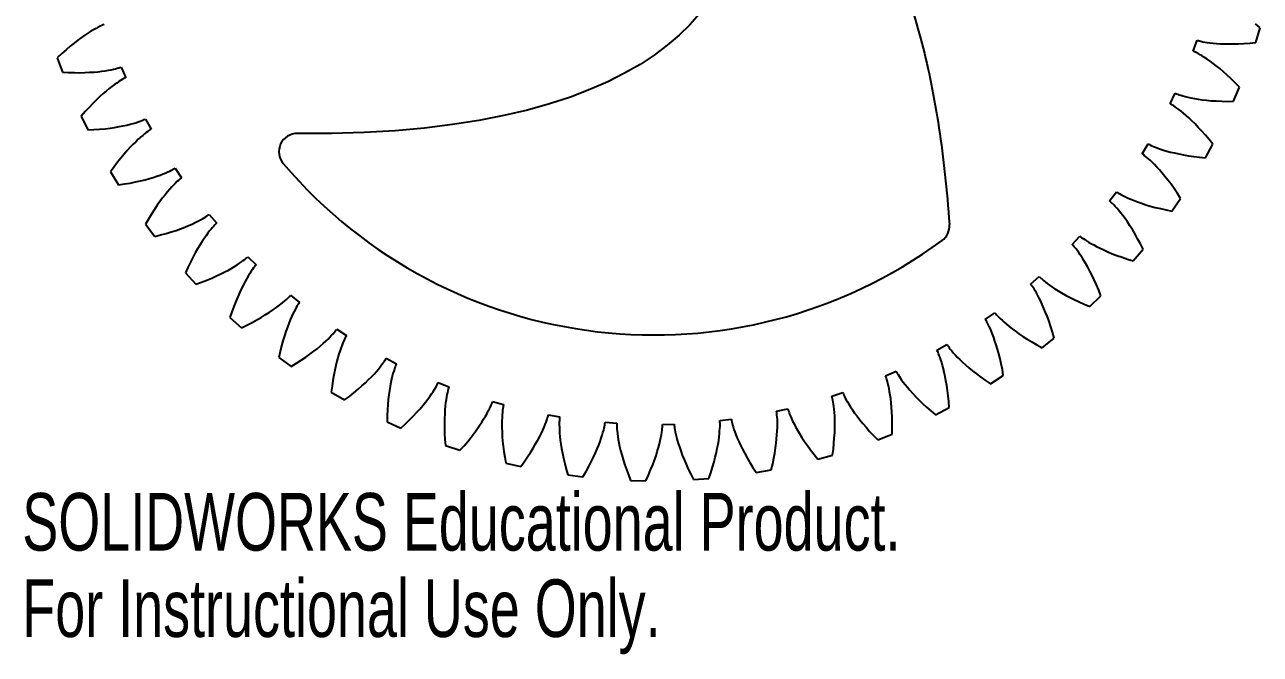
# Model space of a CAD drawing. Header units: millimetres. Extents: x -53 to 53, y -68 to 53.
# Drawn here: x -52.8 to 50.9, y -67.6 to -14.8 of the extents above; entities that cross this region are included whole.
import ezdxf

# ---------------------------------------------------------------- set-up
doc = ezdxf.new("R2010")
doc.units = ezdxf.units.MM
doc.styles.add('SLDTEXTSTYLE0', font='TXT', dxfattribs={"width": 0.7})

msp = doc.modelspace()

# ---------------------------------------------------------------- linework, layer by layer
at = {"color": 7, "linetype": 'Continuous', "lineweight": 25}
for p, q in [((-47.49, -15.47), (-47.75, -15.65)), ((-47.24, -15.32), (-47.49, -15.47)), ((-47.02, -15.19), (-47.24, -15.32)), ((-46.81, -15.07), (-47.02, -15.19)), ((-46.63, -14.98), (-46.81, -15.07)), ((-46.47, -14.9), (-46.63, -14.98)), ((-46.33, -14.83), (-46.47, -14.9)), ((-46.22, -14.78), (-46.33, -14.83)), ((-46.13, -14.74), (-46.22, -14.78)), ((50.87, -15.02), (50.48, -14.69)), ((50.49, -16.25), (50.87, -15.02)), ((-48.98, -16.57), (-49.33, -16.87)), ((-48.65, -16.31), (-48.98, -16.57)), ((-48.33, -16.06), (-48.65, -16.31)), ((-48.03, -15.84), (-48.33, -16.06)), ((-47.75, -15.65), (-48.03, -15.84)), ((45.23, -16.98), (45.56, -16.07)), ((45.56, -16.07), (45.61, -16.08)), ((45.61, -16.08), (45.68, -16.1)), ((45.68, -16.1), (45.77, -16.13)), ((45.77, -16.13), (45.89, -16.15)), ((45.89, -16.15), (46.04, -16.19)), ((46.04, -16.19), (46.21, -16.22)), ((46.21, -16.22), (46.42, -16.25)), ((46.42, -16.25), (46.65, -16.28)), ((46.65, -16.28), (46.91, -16.31)), ((46.91, -16.31), (47.2, -16.34)), ((47.2, -16.34), (47.51, -16.36)), ((47.51, -16.36), (47.86, -16.37)), ((47.86, -16.37), (48.23, -16.38)), ((48.23, -16.38), (48.63, -16.38)), ((48.63, -16.38), (49.05, -16.36)), ((49.05, -16.36), (49.5, -16.34)), ((49.5, -16.34), (49.98, -16.3)), ((49.98, -16.3), (50.49, -16.25)), ((-49.69, -17.19), (-50.06, -17.54)), ((-50.06, -17.54), (-49.62, -18.74)), ((-49.33, -16.87), (-49.69, -17.19)), ((45.34, -17.03), (45.23, -16.98)), ((45.43, -17.07), (45.34, -17.03)), ((45.54, -17.12), (45.43, -17.07)), ((45.67, -17.19), (45.54, -17.12)), ((45.83, -17.28), (45.67, -17.19)), ((46, -17.39), (45.83, -17.28)), ((46.2, -17.51), (46, -17.39)), ((46.42, -17.66), (46.2, -17.51)), ((-46.32, -18.67), (-46.04, -18.63)), ((-46.04, -18.63), (-45.78, -18.59)), ((-45.78, -18.59), (-45.55, -18.54)), ((-45.55, -18.54), (-45.35, -18.5)), ((-45.35, -18.5), (-45.17, -18.46)), ((-45.17, -18.46), (-45.03, -18.42)), ((-45.03, -18.42), (-44.91, -18.39)), ((-44.91, -18.39), (-44.82, -18.36)), ((-44.82, -18.36), (-44.7, -18.32)), ((-44.7, -18.32), (-44.32, -19.21)), ((46.66, -17.82), (46.42, -17.66)), ((46.91, -18.01), (46.66, -17.82)), ((47.18, -18.22), (46.91, -18.01)), ((47.47, -18.45), (47.18, -18.22)), ((47.77, -18.71), (47.47, -18.45)), ((-49.62, -18.74), (-49.11, -18.77)), ((-49.11, -18.77), (-48.63, -18.78)), ((-48.63, -18.78), (-48.17, -18.79)), ((-48.17, -18.79), (-47.75, -18.78)), ((-47.75, -18.78), (-47.35, -18.76)), ((-47.35, -18.76), (-46.98, -18.74)), ((-46.98, -18.74), (-46.64, -18.71)), ((-46.64, -18.71), (-46.32, -18.67)), ((-45.08, -19.66), (-45.27, -19.79)), ((-44.91, -19.54), (-45.08, -19.66)), ((-44.76, -19.45), (-44.91, -19.54)), ((-44.63, -19.37), (-44.76, -19.45)), ((-44.52, -19.31), (-44.63, -19.37)), ((-44.44, -19.26), (-44.52, -19.31)), ((-44.37, -19.23), (-44.44, -19.26)), ((-44.32, -19.21), (-44.37, -19.23)), ((48.09, -19), (47.77, -18.71)), ((48.42, -19.31), (48.09, -19)), ((48.77, -19.64), (48.42, -19.31)), ((49.12, -20.01), (48.77, -19.64)), ((-46.22, -20.55), (-46.49, -20.8)), ((-45.95, -20.33), (-46.22, -20.55)), ((-45.71, -20.13), (-45.95, -20.33)), ((-45.48, -19.95), (-45.71, -20.13)), ((-45.27, -19.79), (-45.48, -19.95)), ((43.31, -21.4), (43.73, -20.52)), ((43.73, -20.52), (43.78, -20.54)), ((43.78, -20.54), (43.85, -20.57)), ((43.85, -20.57), (43.94, -20.6)), ((43.94, -20.6), (44.05, -20.64)), ((44.05, -20.64), (44.2, -20.69)), ((44.2, -20.69), (44.37, -20.74)), ((48.62, -21.19), (49.12, -20.01)), ((-47.4, -21.7), (-47.73, -22.05)), ((-47.09, -21.37), (-47.4, -21.7)), ((-46.78, -21.07), (-47.09, -21.37)), ((-46.49, -20.8), (-46.78, -21.07)), ((43.42, -21.46), (43.31, -21.4)), ((43.5, -21.51), (43.42, -21.46)), ((43.61, -21.57), (43.5, -21.51)), ((43.73, -21.66), (43.61, -21.57)), ((43.88, -21.76), (43.73, -21.66)), ((44.04, -21.88), (43.88, -21.76)), ((44.37, -20.74), (44.57, -20.79)), ((44.57, -20.79), (44.8, -20.85)), ((44.8, -20.85), (45.05, -20.9)), ((45.05, -20.9), (45.34, -20.96)), ((45.34, -20.96), (45.65, -21.01)), ((45.65, -21.01), (45.99, -21.06)), ((45.99, -21.06), (46.36, -21.1)), ((46.36, -21.1), (46.75, -21.14)), ((46.75, -21.14), (47.18, -21.16)), ((47.18, -21.16), (47.63, -21.18)), ((47.63, -21.18), (48.11, -21.2)), ((48.11, -21.2), (48.62, -21.19)), ((-47.73, -22.05), (-48.06, -22.43)), ((-48.06, -22.43), (-47.5, -23.59)), ((-42.97, -22.81), (-42.85, -22.77)), ((-42.85, -22.77), (-42.77, -22.73)), ((-42.77, -22.73), (-42.65, -22.68)), ((-42.65, -22.68), (-42.19, -23.53)), ((44.23, -22.03), (44.04, -21.88)), ((44.43, -22.19), (44.23, -22.03)), ((44.65, -22.38), (44.43, -22.19)), ((44.88, -22.59), (44.65, -22.38)), ((45.13, -22.83), (44.88, -22.59)), ((-47.5, -23.59), (-47, -23.57)), ((-47, -23.57), (-46.52, -23.53)), ((-46.52, -23.53), (-46.06, -23.49)), ((-46.06, -23.49), (-45.64, -23.44)), ((-45.64, -23.44), (-45.25, -23.38)), ((-45.25, -23.38), (-44.88, -23.32)), ((-44.88, -23.32), (-44.54, -23.26)), ((-44.54, -23.26), (-44.23, -23.19)), ((-44.23, -23.19), (-43.95, -23.12)), ((-43.95, -23.12), (-43.7, -23.05)), ((-43.7, -23.05), (-43.48, -22.99)), ((-43.48, -22.99), (-43.28, -22.92)), ((-43.28, -22.92), (-43.11, -22.87)), ((-43.11, -22.87), (-42.97, -22.81)), ((-42.6, -23.81), (-42.74, -23.92)), ((-42.48, -23.72), (-42.6, -23.81)), ((-42.38, -23.65), (-42.48, -23.72)), ((-42.3, -23.59), (-42.38, -23.65)), ((-42.24, -23.56), (-42.3, -23.59)), ((-42.19, -23.53), (-42.24, -23.56)), ((45.4, -23.09), (45.13, -22.83)), ((45.67, -23.38), (45.4, -23.09)), ((45.96, -23.69), (45.67, -23.38)), ((46.26, -24.03), (45.96, -23.69)), ((-43.7, -24.8), (-43.94, -25.05)), ((-43.48, -24.58), (-43.7, -24.8)), ((-43.27, -24.38), (-43.48, -24.58)), ((-43.08, -24.2), (-43.27, -24.38)), ((-42.9, -24.05), (-43.08, -24.2)), ((-42.74, -23.92), (-42.9, -24.05)), ((40.97, -25.6), (41.47, -24.77)), ((41.47, -24.77), (41.52, -24.8)), ((41.52, -24.8), (41.58, -24.83)), ((41.58, -24.83), (41.67, -24.88)), ((41.67, -24.88), (41.78, -24.93)), ((46.57, -24.4), (46.26, -24.03)), ((46.27, -25.93), (46.89, -24.8)), ((46.89, -24.8), (46.57, -24.4)), ((-44.45, -25.62), (-44.72, -25.95)), ((-44.19, -25.32), (-44.45, -25.62)), ((-43.94, -25.05), (-44.19, -25.32)), ((41.07, -25.67), (40.97, -25.6)), ((41.14, -25.73), (41.07, -25.67)), ((41.24, -25.81), (41.14, -25.73)), ((41.36, -25.9), (41.24, -25.81)), ((41.49, -26.02), (41.36, -25.9)), ((41.78, -24.93), (41.92, -24.99)), ((41.92, -24.99), (42.08, -25.05)), ((42.08, -25.05), (42.28, -25.13)), ((42.28, -25.13), (42.5, -25.2)), ((42.5, -25.2), (42.75, -25.28)), ((42.75, -25.28), (43.02, -25.37)), ((43.02, -25.37), (43.33, -25.45)), ((43.33, -25.45), (43.66, -25.53)), ((43.66, -25.53), (44.03, -25.61)), ((44.03, -25.61), (44.42, -25.69)), ((44.42, -25.69), (44.84, -25.76)), ((44.84, -25.76), (45.29, -25.82)), ((45.29, -25.82), (45.76, -25.88)), ((45.76, -25.88), (46.27, -25.93)), ((-45.29, -26.69), (-45.59, -27.11)), ((-45.01, -26.31), (-45.29, -26.69)), ((-44.72, -25.95), (-45.01, -26.31)), ((-40.48, -26.98), (-40.37, -26.92)), ((-40.37, -26.92), (-40.29, -26.87)), ((-40.29, -26.87), (-40.18, -26.81)), ((-40.18, -26.81), (-39.64, -27.61)), ((41.65, -26.16), (41.49, -26.02)), ((41.82, -26.32), (41.65, -26.16)), ((42, -26.5), (41.82, -26.32)), ((42.2, -26.71), (42, -26.5)), ((42.41, -26.95), (42.2, -26.71)), ((42.64, -27.21), (42.41, -26.95)), ((-45.59, -27.11), (-44.92, -28.2)), ((-43.94, -28.05), (-43.5, -27.96)), ((-43.5, -27.96), (-43.08, -27.87)), ((-43.08, -27.87), (-42.69, -27.77)), ((-42.69, -27.77), (-42.34, -27.67)), ((-42.34, -27.67), (-42.01, -27.58)), ((-42.01, -27.58), (-41.71, -27.48)), ((-41.71, -27.48), (-41.43, -27.38)), ((-41.43, -27.38), (-41.19, -27.29)), ((-41.19, -27.29), (-40.97, -27.2)), ((-40.97, -27.2), (-40.78, -27.12)), ((-40.78, -27.12), (-40.62, -27.05)), ((-40.62, -27.05), (-40.48, -26.98)), ((-40.02, -27.93), (-40.15, -28.06)), ((-39.9, -27.83), (-40.02, -27.93)), ((-39.81, -27.75), (-39.9, -27.83)), ((-39.74, -27.69), (-39.81, -27.75)), ((-39.68, -27.64), (-39.74, -27.69)), ((-39.64, -27.61), (-39.68, -27.64)), ((42.87, -27.49), (42.64, -27.21)), ((43.12, -27.81), (42.87, -27.49)), ((43.38, -28.15), (43.12, -27.81)), ((-44.92, -28.2), (-44.42, -28.13)), ((-44.42, -28.13), (-43.94, -28.05)), ((-40.82, -28.78), (-41.02, -29.03)), ((-40.63, -28.56), (-40.82, -28.78)), ((-40.45, -28.37), (-40.63, -28.56)), ((-40.29, -28.2), (-40.45, -28.37)), ((-40.15, -28.06), (-40.29, -28.2)), ((38.21, -29.55), (38.8, -28.78)), ((38.8, -28.78), (38.84, -28.81)), ((38.84, -28.81), (38.9, -28.85)), ((38.9, -28.85), (38.98, -28.9)), ((38.98, -28.9), (39.09, -28.96)), ((39.09, -28.96), (39.22, -29.04)), ((43.64, -28.52), (43.38, -28.15)), ((43.91, -28.92), (43.64, -28.52)), ((44.18, -29.34), (43.91, -28.92)), ((-41.68, -29.92), (-41.92, -30.28)), ((-41.45, -29.6), (-41.68, -29.92)), ((-41.23, -29.3), (-41.45, -29.6)), ((-41.02, -29.03), (-41.23, -29.3)), ((38.31, -29.63), (38.21, -29.55)), ((38.38, -29.7), (38.31, -29.63)), ((38.47, -29.78), (38.38, -29.7)), ((38.57, -29.89), (38.47, -29.78)), ((38.7, -30.02), (38.57, -29.89)), ((38.83, -30.17), (38.7, -30.02)), ((39.22, -29.04), (39.38, -29.12)), ((39.38, -29.12), (39.57, -29.21)), ((39.57, -29.21), (39.78, -29.31)), ((39.78, -29.31), (40.02, -29.41)), ((40.02, -29.41), (40.28, -29.52)), ((40.28, -29.52), (40.58, -29.64)), ((40.58, -29.64), (40.9, -29.75)), ((40.9, -29.75), (41.26, -29.87)), ((41.26, -29.87), (41.64, -29.98)), ((41.64, -29.98), (42.05, -30.09)), ((43.46, -30.41), (44.18, -29.34)), ((-42.41, -31.07), (-42.67, -31.51)), ((-42.16, -30.66), (-42.41, -31.07)), ((-41.92, -30.28), (-42.16, -30.66)), ((-38.06, -31.15), (-37.88, -31.05)), ((-37.88, -31.05), (-37.73, -30.96)), ((-37.73, -30.96), (-37.6, -30.88)), ((-37.6, -30.88), (-37.49, -30.81)), ((-37.49, -30.81), (-37.41, -30.75)), ((-37.41, -30.75), (-37.32, -30.68)), ((-37.32, -30.68), (-36.69, -31.42)), ((38.99, -30.35), (38.83, -30.17)), ((39.15, -30.55), (38.99, -30.35)), ((39.33, -30.78), (39.15, -30.55)), ((39.52, -31.04), (39.33, -30.78)), ((39.72, -31.32), (39.52, -31.04)), ((42.05, -30.09), (42.49, -30.2)), ((42.49, -30.2), (42.96, -30.31)), ((42.96, -30.31), (43.46, -30.41)), ((-42.67, -31.51), (-41.89, -32.54)), ((-40.5, -32.15), (-40.09, -32.02)), ((-40.09, -32.02), (-39.72, -31.88)), ((-39.72, -31.88), (-39.37, -31.75)), ((-39.37, -31.75), (-39.05, -31.62)), ((-39.05, -31.62), (-38.76, -31.49)), ((-38.76, -31.49), (-38.5, -31.37)), ((-38.5, -31.37), (-38.27, -31.26)), ((-38.27, -31.26), (-38.06, -31.15)), ((-37.28, -32.07), (-37.43, -32.26)), ((-37.15, -31.91), (-37.28, -32.07)), ((-37.04, -31.78), (-37.15, -31.91)), ((-36.94, -31.66), (-37.04, -31.78)), ((-36.85, -31.57), (-36.94, -31.66)), ((-36.78, -31.51), (-36.85, -31.57)), ((-36.73, -31.46), (-36.78, -31.51)), ((-36.69, -31.42), (-36.73, -31.46)), ((39.92, -31.63), (39.72, -31.32)), ((40.14, -31.96), (39.92, -31.63)), ((40.36, -32.33), (40.14, -31.96)), ((-41.89, -32.54), (-41.4, -32.41)), ((-41.4, -32.41), (-40.93, -32.28)), ((-40.93, -32.28), (-40.5, -32.15)), ((-37.92, -32.97), (-38.11, -33.26)), ((-37.75, -32.7), (-37.92, -32.97)), ((-37.58, -32.47), (-37.75, -32.7)), ((-37.43, -32.26), (-37.58, -32.47)), ((35.08, -33.21), (35.74, -32.5)), ((35.74, -32.5), (35.78, -32.54)), ((35.78, -32.54), (35.84, -32.58)), ((35.84, -32.58), (35.91, -32.64)), ((35.91, -32.64), (36.01, -32.71)), ((36.01, -32.71), (36.14, -32.8)), ((36.14, -32.8), (36.29, -32.9)), ((36.29, -32.9), (36.46, -33)), ((36.46, -33), (36.66, -33.12)), ((36.66, -33.12), (36.89, -33.25)), ((40.58, -32.72), (40.36, -32.33)), ((40.81, -33.14), (40.58, -32.72)), ((41.04, -33.6), (40.81, -33.14)), ((-38.49, -33.92), (-38.7, -34.3)), ((-38.3, -33.58), (-38.49, -33.92)), ((-38.11, -33.26), (-38.3, -33.58)), ((35.17, -33.3), (35.08, -33.21)), ((35.23, -33.37), (35.17, -33.3)), ((35.31, -33.47), (35.23, -33.37)), ((35.41, -33.58), (35.31, -33.47)), ((35.52, -33.73), (35.41, -33.58)), ((35.64, -33.89), (35.52, -33.73)), ((35.77, -34.08), (35.64, -33.89)), ((35.92, -34.3), (35.77, -34.08)), ((36.89, -33.25), (37.14, -33.39)), ((37.14, -33.39), (37.43, -33.53)), ((37.43, -33.53), (37.74, -33.67)), ((37.74, -33.67), (38.08, -33.82)), ((38.08, -33.82), (38.45, -33.98)), ((38.45, -33.98), (38.84, -34.13)), ((38.84, -34.13), (39.27, -34.28)), ((40.21, -34.58), (41.04, -33.6)), ((-39.11, -35.14), (-39.32, -35.6)), ((-38.9, -34.7), (-39.11, -35.14)), ((-38.7, -34.3), (-38.9, -34.7)), ((-35.71, -35.35), (-35.43, -35.2)), ((-35.43, -35.2), (-35.19, -35.05)), ((-35.19, -35.05), (-34.96, -34.91)), ((-34.96, -34.91), (-34.77, -34.78)), ((-34.77, -34.78), (-34.6, -34.66)), ((-34.6, -34.66), (-34.46, -34.56)), ((-34.46, -34.56), (-34.34, -34.47)), ((-34.34, -34.47), (-34.24, -34.39)), ((-34.24, -34.39), (-34.17, -34.33)), ((-34.17, -34.33), (-34.08, -34.24)), ((-34.08, -34.24), (-33.38, -34.92)), ((-33.6, -35.18), (-33.69, -35.31)), ((-33.52, -35.09), (-33.6, -35.18)), ((-33.46, -35.01), (-33.52, -35.09)), ((-33.42, -34.96), (-33.46, -35.01)), ((-33.38, -34.92), (-33.42, -34.96)), ((36.07, -34.55), (35.92, -34.3)), ((36.23, -34.82), (36.07, -34.55)), ((36.4, -35.12), (36.23, -34.82)), ((36.58, -35.44), (36.4, -35.12)), ((39.27, -34.28), (39.73, -34.43)), ((39.73, -34.43), (40.21, -34.58)), ((-39.32, -35.6), (-38.44, -36.55)), ((-37.96, -36.37), (-37.51, -36.2)), ((-37.51, -36.2), (-37.09, -36.02)), ((-37.09, -36.02), (-36.7, -35.85)), ((-36.7, -35.85), (-36.34, -35.68)), ((-36.34, -35.68), (-36.01, -35.51)), ((-36.01, -35.51), (-35.71, -35.35)), ((-34.16, -36.05), (-34.3, -36.3)), ((-34.03, -35.82), (-34.16, -36.05)), ((-33.9, -35.63), (-34.03, -35.82)), ((-33.79, -35.45), (-33.9, -35.63)), ((-33.69, -35.31), (-33.79, -35.45)), ((31.6, -36.54), (32.33, -35.9)), ((32.33, -35.9), (32.36, -35.94)), ((32.36, -35.94), (32.41, -35.99)), ((32.41, -35.99), (32.48, -36.05)), ((32.48, -36.05), (32.58, -36.13)), ((32.58, -36.13), (32.69, -36.23)), ((32.69, -36.23), (32.83, -36.34)), ((36.76, -35.8), (36.58, -35.44)), ((36.94, -36.18), (36.76, -35.8)), ((37.12, -36.6), (36.94, -36.18)), ((-38.44, -36.55), (-37.96, -36.37)), ((-34.76, -37.22), (-34.92, -37.59)), ((-34.61, -36.89), (-34.76, -37.22)), ((-34.45, -36.58), (-34.61, -36.89)), ((-34.3, -36.3), (-34.45, -36.58)), ((31.68, -36.64), (31.6, -36.54)), ((31.73, -36.71), (31.68, -36.64)), ((31.8, -36.82), (31.73, -36.71)), ((31.89, -36.94), (31.8, -36.82)), ((31.98, -37.09), (31.89, -36.94)), ((32.09, -37.27), (31.98, -37.09)), ((32.2, -37.48), (32.09, -37.27)), ((32.83, -36.34), (32.99, -36.47)), ((32.99, -36.47), (33.18, -36.61)), ((33.18, -36.61), (33.39, -36.76)), ((33.39, -36.76), (33.64, -36.92)), ((33.64, -36.92), (33.9, -37.09)), ((33.9, -37.09), (34.2, -37.26)), ((34.2, -37.26), (34.52, -37.45)), ((37.31, -37.04), (37.12, -36.6)), ((37.49, -37.52), (37.31, -37.04)), ((-35.09, -37.98), (-35.25, -38.4)), ((-34.92, -37.59), (-35.09, -37.98)), ((-31.52, -38.38), (-31.31, -38.22)), ((-31.31, -38.22), (-31.13, -38.07)), ((-31.13, -38.07), (-30.98, -37.94)), ((-30.98, -37.94), (-30.84, -37.82)), ((-30.84, -37.82), (-30.73, -37.71)), ((-30.73, -37.71), (-30.65, -37.63)), ((-30.65, -37.63), (-30.58, -37.56)), ((-30.58, -37.56), (-30.5, -37.46)), ((-30.5, -37.46), (-29.74, -38.07)), ((-29.93, -38.36), (-30.01, -38.49)), ((-29.86, -38.25), (-29.93, -38.36)), ((-29.81, -38.17), (-29.86, -38.25)), ((-29.77, -38.11), (-29.81, -38.17)), ((-29.74, -38.07), (-29.77, -38.11)), ((32.32, -37.71), (32.2, -37.48)), ((32.45, -37.97), (32.32, -37.71)), ((32.58, -38.25), (32.45, -37.97)), ((32.72, -38.57), (32.58, -38.25)), ((34.52, -37.45), (34.87, -37.64)), ((34.87, -37.64), (35.25, -37.83)), ((35.25, -37.83), (35.66, -38.02)), ((35.66, -38.02), (36.1, -38.22)), ((36.1, -38.22), (36.57, -38.42)), ((36.57, -38.42), (37.49, -37.52)), ((-35.41, -38.86), (-35.58, -39.34)), ((-35.58, -39.34), (-34.61, -40.19)), ((-35.25, -38.4), (-35.41, -38.86)), ((-33.32, -39.54), (-32.95, -39.33)), ((-32.95, -39.33), (-32.61, -39.12)), ((-32.61, -39.12), (-32.3, -38.92)), ((-32.3, -38.92), (-32.01, -38.73)), ((-32.01, -38.73), (-31.75, -38.55)), ((-31.75, -38.55), (-31.52, -38.38)), ((-30.4, -39.27), (-30.52, -39.54)), ((-30.29, -39.03), (-30.4, -39.27)), ((-30.19, -38.82), (-30.29, -39.03)), ((-30.09, -38.64), (-30.19, -38.82)), ((-30.01, -38.49), (-30.09, -38.64)), ((27.8, -39.5), (28.59, -38.94)), ((28.59, -38.94), (28.63, -38.98)), ((28.63, -38.98), (28.67, -39.03)), ((28.67, -39.03), (28.73, -39.11)), ((28.73, -39.11), (28.82, -39.2)), ((28.82, -39.2), (28.92, -39.31)), ((28.92, -39.31), (29.05, -39.43)), ((32.86, -38.91), (32.72, -38.57)), ((33.01, -39.28), (32.86, -38.91)), ((33.15, -39.68), (33.01, -39.28)), ((-34.61, -40.19), (-34.15, -39.97)), ((-34.15, -39.97), (-33.72, -39.75)), ((-33.72, -39.75), (-33.32, -39.54)), ((-30.76, -40.15), (-30.88, -40.5)), ((-30.64, -39.83), (-30.76, -40.15)), ((-30.52, -39.54), (-30.64, -39.83)), ((-26.75, -40.49), (-26.69, -40.41)), ((-26.69, -40.41), (-26.61, -40.31)), ((-26.61, -40.31), (-25.8, -40.84)), ((27.87, -39.61), (27.8, -39.5)), ((27.92, -39.69), (27.87, -39.61)), ((27.98, -39.8), (27.92, -39.69)), ((28.05, -39.93), (27.98, -39.8)), ((28.13, -40.09), (28.05, -39.93)), ((28.22, -40.28), (28.13, -40.09)), ((28.31, -40.5), (28.22, -40.28)), ((29.05, -39.43), (29.2, -39.57)), ((29.2, -39.57), (29.37, -39.73)), ((29.37, -39.73), (29.57, -39.9)), ((29.57, -39.9), (29.79, -40.09)), ((29.79, -40.09), (30.04, -40.28)), ((30.04, -40.28), (30.32, -40.48)), ((33.29, -40.11), (33.15, -39.68)), ((33.43, -40.57), (33.29, -40.11)), ((-31.13, -41.29), (-31.25, -41.72)), ((-31.01, -40.88), (-31.13, -41.29)), ((-30.88, -40.5), (-31.01, -40.88)), ((-27.76, -41.52), (-27.54, -41.33)), ((-27.54, -41.33), (-27.35, -41.15)), ((-27.35, -41.15), (-27.19, -40.98)), ((-27.19, -40.98), (-27.05, -40.83)), ((-27.05, -40.83), (-26.93, -40.7)), ((-26.93, -40.7), (-26.83, -40.59)), ((-26.83, -40.59), (-26.75, -40.49)), ((-26.1, -41.45), (-26.17, -41.64)), ((-26.02, -41.28), (-26.1, -41.45)), ((-25.96, -41.14), (-26.02, -41.28)), ((-25.91, -41.03), (-25.96, -41.14)), ((-25.86, -40.95), (-25.91, -41.03)), ((-25.83, -40.89), (-25.86, -40.95)), ((-25.8, -40.84), (-25.83, -40.89)), ((28.41, -40.74), (28.31, -40.5)), ((28.51, -41.01), (28.41, -40.74)), ((28.61, -41.31), (28.51, -41.01)), ((28.72, -41.63), (28.61, -41.31)), ((30.32, -40.48), (30.62, -40.7)), ((30.62, -40.7), (30.95, -40.92)), ((30.95, -40.92), (31.31, -41.15)), ((31.31, -41.15), (31.7, -41.39)), ((31.7, -41.39), (32.12, -41.62)), ((32.56, -41.87), (33.57, -41.06)), ((33.57, -41.06), (33.43, -40.57)), ((-31.37, -42.19), (-31.48, -42.69)), ((-31.25, -41.72), (-31.37, -42.19)), ((-29.22, -42.66), (-28.87, -42.41)), ((-28.87, -42.41), (-28.55, -42.17)), ((-28.55, -42.17), (-28.26, -41.95)), ((-28.26, -41.95), (-28, -41.73)), ((-28, -41.73), (-27.76, -41.52)), ((-26.43, -42.38), (-26.52, -42.68)), ((-26.34, -42.1), (-26.43, -42.38)), ((-26.25, -41.86), (-26.34, -42.1)), ((-26.17, -41.64), (-26.25, -41.86)), ((23.73, -42.08), (24.57, -41.59)), ((23.79, -42.19), (23.73, -42.08)), ((23.83, -42.27), (23.79, -42.19)), ((23.88, -42.39), (23.83, -42.27)), ((23.93, -42.53), (23.88, -42.39)), ((24.57, -41.59), (24.6, -41.64)), ((24.6, -41.64), (24.64, -41.69)), ((24.64, -41.69), (24.7, -41.77)), ((24.7, -41.77), (24.77, -41.87)), ((24.77, -41.87), (24.86, -41.99)), ((24.86, -41.99), (24.98, -42.13)), ((24.98, -42.13), (25.11, -42.29)), ((25.11, -42.29), (25.27, -42.46)), ((25.27, -42.46), (25.45, -42.65)), ((28.83, -41.99), (28.72, -41.63)), ((28.93, -42.37), (28.83, -41.99)), ((29.04, -42.79), (28.93, -42.37)), ((32.12, -41.62), (32.56, -41.87)), ((-31.48, -42.69), (-30.44, -43.44)), ((-30.44, -43.44), (-30, -43.17)), ((-30, -43.17), (-29.6, -42.91)), ((-29.6, -42.91), (-29.22, -42.66)), ((-26.7, -43.37), (-26.78, -43.76)), ((-26.61, -43.01), (-26.7, -43.37)), ((-26.52, -42.68), (-26.61, -43.01)), ((-23.12, -43.67), (-22.97, -43.48)), ((-22.97, -43.48), (-22.85, -43.32)), ((-22.85, -43.32), (-22.74, -43.18)), ((-22.74, -43.18), (-22.65, -43.06)), ((-22.65, -43.06), (-22.58, -42.95)), ((-22.58, -42.95), (-22.53, -42.87)), ((-22.53, -42.87), (-22.47, -42.76)), ((-22.47, -42.76), (-21.61, -43.21)), ((-21.74, -43.53), (-21.78, -43.67)), ((-21.69, -43.41), (-21.74, -43.53)), ((-21.66, -43.32), (-21.69, -43.41)), ((-21.63, -43.26), (-21.66, -43.32)), ((-21.61, -43.21), (-21.63, -43.26)), ((24, -42.7), (23.93, -42.53)), ((24.06, -42.89), (24, -42.7)), ((24.14, -43.11), (24.06, -42.89)), ((24.21, -43.36), (24.14, -43.11)), ((24.28, -43.64), (24.21, -43.36)), ((25.45, -42.65), (25.65, -42.85)), ((25.65, -42.85), (25.88, -43.07)), ((25.88, -43.07), (26.14, -43.3)), ((26.14, -43.3), (26.42, -43.55)), ((29.13, -43.23), (29.04, -42.79)), ((29.23, -43.7), (29.13, -43.23)), ((-26.87, -44.18), (-26.94, -44.63)), ((-26.78, -43.76), (-26.87, -44.18)), ((-24.21, -44.81), (-23.94, -44.55)), ((-23.94, -44.55), (-23.7, -44.31)), ((-23.7, -44.31), (-23.49, -44.08)), ((-23.49, -44.08), (-23.29, -43.86)), ((-23.29, -43.86), (-23.12, -43.67)), ((-22.02, -44.52), (-22.08, -44.8)), ((-21.96, -44.26), (-22.02, -44.52)), ((-21.9, -44.04), (-21.96, -44.26)), ((-21.84, -43.84), (-21.9, -44.04)), ((-21.78, -43.67), (-21.84, -43.84)), ((19.43, -44.23), (20.31, -43.83)), ((19.47, -44.35), (19.43, -44.23)), ((19.5, -44.44), (19.47, -44.35)), ((19.54, -44.55), (19.5, -44.44)), ((19.58, -44.7), (19.54, -44.55)), ((20.31, -43.83), (20.33, -43.88)), ((20.33, -43.88), (20.37, -43.94)), ((20.37, -43.94), (20.41, -44.02)), ((20.41, -44.02), (20.48, -44.13)), ((20.48, -44.13), (20.56, -44.26)), ((20.56, -44.26), (20.66, -44.41)), ((20.66, -44.41), (20.78, -44.58)), ((20.78, -44.58), (20.92, -44.76)), ((24.36, -43.95), (24.28, -43.64)), ((24.43, -44.29), (24.36, -43.95)), ((24.5, -44.65), (24.43, -44.29)), ((26.42, -43.55), (26.72, -43.8)), ((26.72, -43.8), (27.06, -44.06)), ((27.06, -44.06), (27.42, -44.34)), ((27.42, -44.34), (27.81, -44.62)), ((28.23, -44.9), (29.31, -44.2)), ((29.31, -44.2), (29.23, -43.7)), ((-27.01, -45.1), (-27.08, -45.61)), ((-27.08, -45.61), (-25.96, -46.25)), ((-26.94, -44.63), (-27.01, -45.1)), ((-25.18, -45.65), (-24.83, -45.36)), ((-24.83, -45.36), (-24.51, -45.08)), ((-24.51, -45.08), (-24.21, -44.81)), ((-22.2, -45.45), (-22.25, -45.82)), ((-22.14, -45.11), (-22.2, -45.45)), ((-22.08, -44.8), (-22.14, -45.11)), ((-18.66, -45.75), (-18.53, -45.56)), ((-18.53, -45.56), (-18.42, -45.38)), ((-18.42, -45.38), (-18.33, -45.23)), ((-18.33, -45.23), (-18.25, -45.1)), ((-18.25, -45.1), (-18.19, -44.99)), ((-18.19, -44.99), (-18.15, -44.9)), ((-18.15, -44.9), (-18.1, -44.79)), ((-18.1, -44.79), (-17.2, -45.14)), ((-17.29, -45.47), (-17.33, -45.62)), ((-17.26, -45.35), (-17.29, -45.47)), ((-17.24, -45.26), (-17.26, -45.35)), ((-17.21, -45.2), (-17.24, -45.26)), ((-17.2, -45.14), (-17.21, -45.2)), ((19.63, -44.87), (19.58, -44.7)), ((19.67, -45.07), (19.63, -44.87)), ((19.72, -45.3), (19.67, -45.07)), ((19.77, -45.56), (19.72, -45.3)), ((19.82, -45.84), (19.77, -45.56)), ((20.92, -44.76), (21.08, -44.97)), ((21.08, -44.97), (21.26, -45.19)), ((21.26, -45.19), (21.46, -45.43)), ((21.46, -45.43), (21.69, -45.69)), ((24.57, -45.04), (24.5, -44.65)), ((24.63, -45.46), (24.57, -45.04)), ((24.69, -45.92), (24.63, -45.46)), ((27.81, -44.62), (28.23, -44.9)), ((-25.96, -46.25), (-25.55, -45.95)), ((-25.55, -45.95), (-25.18, -45.65)), ((-22.33, -46.64), (-22.37, -47.09)), ((-22.29, -46.21), (-22.33, -46.64)), ((-22.25, -45.82), (-22.29, -46.21)), ((-19.39, -46.71), (-19.17, -46.45)), ((-19.17, -46.45), (-18.98, -46.2)), ((-18.98, -46.2), (-18.81, -45.96)), ((-18.81, -45.96), (-18.66, -45.75)), ((-17.48, -46.49), (-17.51, -46.77)), ((-17.44, -46.23), (-17.48, -46.49)), ((-17.4, -46), (-17.44, -46.23)), ((-17.37, -45.8), (-17.4, -46)), ((-17.33, -45.62), (-17.37, -45.8)), ((-13.67, -46.69), (-13.62, -46.58)), ((-13.62, -46.58), (-13.59, -46.49)), ((-13.59, -46.49), (-13.55, -46.37)), ((-13.55, -46.37), (-12.62, -46.63)), ((-12.62, -46.63), (-12.63, -46.68)), ((14.93, -45.94), (15.84, -45.64)), ((14.96, -46.06), (14.93, -45.94)), ((14.98, -46.16), (14.96, -46.06)), ((15.01, -46.28), (14.98, -46.16)), ((15.03, -46.43), (15.01, -46.28)), ((15.06, -46.6), (15.03, -46.43)), ((15.09, -46.81), (15.06, -46.6)), ((15.84, -45.64), (15.86, -45.69)), ((15.86, -45.69), (15.89, -45.75)), ((15.89, -45.75), (15.93, -45.84)), ((15.93, -45.84), (15.98, -45.95)), ((15.98, -45.95), (16.05, -46.09)), ((16.05, -46.09), (16.13, -46.24)), ((16.13, -46.24), (16.24, -46.42)), ((16.24, -46.42), (16.35, -46.62)), ((16.35, -46.62), (16.49, -46.84)), ((19.86, -46.16), (19.82, -45.84)), ((19.9, -46.5), (19.86, -46.16)), ((19.94, -46.87), (19.9, -46.5)), ((21.69, -45.69), (21.95, -45.96)), ((21.95, -45.96), (22.23, -46.24)), ((22.23, -46.24), (22.54, -46.54)), ((22.54, -46.54), (22.87, -46.85)), ((24.73, -46.39), (24.69, -45.92)), ((24.77, -46.9), (24.73, -46.39)), ((-22.39, -47.57), (-22.4, -48.08)), ((-22.37, -47.09), (-22.39, -47.57)), ((-20.51, -47.93), (-20.19, -47.6)), ((-20.19, -47.6), (-19.9, -47.29)), ((-19.9, -47.29), (-19.63, -47)), ((-19.63, -47), (-19.39, -46.71)), ((-17.56, -47.43), (-17.58, -47.8)), ((-17.54, -47.09), (-17.56, -47.43)), ((-17.51, -46.77), (-17.54, -47.09)), ((-14.29, -47.86), (-14.14, -47.61)), ((-14.14, -47.61), (-14.01, -47.38)), ((-14.01, -47.38), (-13.9, -47.17)), ((-13.9, -47.17), (-13.81, -46.99)), ((-13.81, -46.99), (-13.73, -46.83)), ((-13.73, -46.83), (-13.67, -46.69)), ((-12.74, -47.5), (-12.75, -47.74)), ((-12.72, -47.3), (-12.74, -47.5)), ((-12.7, -47.12), (-12.72, -47.3)), ((-12.68, -46.97), (-12.7, -47.12)), ((-12.66, -46.85), (-12.68, -46.97)), ((-12.64, -46.75), (-12.66, -46.85)), ((-12.63, -46.68), (-12.64, -46.75)), ((-8.92, -47.7), (-8.89, -47.61)), ((-8.89, -47.61), (-8.87, -47.49)), ((-8.87, -47.49), (-7.91, -47.66)), ((-7.91, -47.66), (-7.92, -47.71)), ((10.28, -47.2), (11.22, -46.99)), ((10.3, -47.32), (10.28, -47.2)), ((10.31, -47.42), (10.3, -47.32)), ((10.32, -47.54), (10.31, -47.42)), ((10.34, -47.69), (10.32, -47.54)), ((11.22, -46.99), (11.24, -47.04)), ((11.24, -47.04), (11.26, -47.11)), ((11.26, -47.11), (11.29, -47.2)), ((11.29, -47.2), (11.33, -47.31)), ((11.33, -47.31), (11.38, -47.45)), ((11.38, -47.45), (11.45, -47.62)), ((11.45, -47.62), (11.53, -47.81)), ((15.11, -47.04), (15.09, -46.81)), ((15.14, -47.3), (15.11, -47.04)), ((15.16, -47.59), (15.14, -47.3)), ((15.17, -47.9), (15.16, -47.59)), ((16.49, -46.84), (16.65, -47.09)), ((16.65, -47.09), (16.83, -47.35)), ((16.83, -47.35), (17.04, -47.62)), ((17.04, -47.62), (17.26, -47.92)), ((19.96, -47.27), (19.94, -46.87)), ((19.98, -47.69), (19.96, -47.27)), ((22.87, -46.85), (23.23, -47.16)), ((23.23, -47.16), (23.62, -47.49)), ((23.62, -47.49), (24.77, -46.9)), ((-22.4, -48.08), (-21.23, -48.61)), ((-21.23, -48.61), (-20.85, -48.26)), ((-20.85, -48.26), (-20.51, -47.93)), ((-17.58, -47.8), (-17.58, -48.2)), ((-17.58, -48.2), (-17.58, -48.63)), ((-17.58, -48.63), (-17.57, -49.08)), ((-15.09, -49.04), (-14.85, -48.72)), ((-14.85, -48.72), (-14.64, -48.41)), ((-14.64, -48.41), (-14.45, -48.13)), ((-14.45, -48.13), (-14.29, -47.86)), ((-12.75, -47.74), (-12.76, -48)), ((-12.76, -48), (-12.76, -48.29)), ((-12.76, -48.29), (-12.76, -48.6)), ((-12.76, -48.6), (-12.75, -48.94)), ((-9.33, -48.78), (-9.22, -48.54)), ((-9.22, -48.54), (-9.13, -48.32)), ((-9.13, -48.32), (-9.06, -48.13)), ((-9.06, -48.13), (-9, -47.96)), ((-9, -47.96), (-8.95, -47.82)), ((-8.95, -47.82), (-8.92, -47.7)), ((-7.94, -48), (-7.95, -48.15)), ((-7.95, -48.15), (-7.95, -48.33)), ((-7.95, -48.33), (-7.94, -48.53)), ((-7.93, -47.87), (-7.94, -48)), ((-7.94, -48.53), (-7.93, -48.77)), ((-7.92, -47.71), (-7.93, -47.78)), ((-7.93, -47.78), (-7.93, -47.87)), ((-4.22, -48.79), (-4.18, -48.62)), ((-4.18, -48.62), (-4.15, -48.47)), ((-4.15, -48.47), (-4.13, -48.35)), ((-4.13, -48.35), (-4.11, -48.26)), ((-4.11, -48.26), (-4.09, -48.13)), ((-4.09, -48.13), (-3.13, -48.21)), ((-3.13, -48.21), (-3.13, -48.26)), ((-3.13, -48.26), (-3.13, -48.33)), ((-3.13, -48.33), (-3.13, -48.43)), ((-3.13, -48.43), (-3.12, -48.55)), ((-3.12, -48.55), (-3.11, -48.7)), ((-3.11, -48.7), (-3.1, -48.88)), ((0.68, -48.8), (0.7, -48.65)), ((0.7, -48.65), (0.71, -48.52)), ((0.71, -48.52), (0.72, -48.43)), ((0.72, -48.3), (1.69, -48.28)), ((0.72, -48.43), (0.72, -48.3)), ((1.69, -48.28), (1.69, -48.33)), ((1.69, -48.33), (1.7, -48.4)), ((1.7, -48.4), (1.71, -48.5)), ((1.71, -48.5), (1.73, -48.62)), ((1.73, -48.62), (1.75, -48.77)), ((5.51, -48.87), (5.53, -48.66)), ((5.53, -47.99), (6.49, -47.87)), ((5.53, -48.11), (5.53, -47.99)), ((5.54, -48.21), (5.53, -48.11)), ((5.53, -48.66), (5.54, -48.49)), ((5.54, -48.33), (5.54, -48.21)), ((5.54, -48.49), (5.54, -48.33)), ((6.49, -47.87), (6.5, -47.92)), ((6.5, -47.92), (6.51, -47.99)), ((6.51, -47.99), (6.53, -48.09)), ((6.53, -48.09), (6.56, -48.21)), ((6.56, -48.21), (6.6, -48.35)), ((6.6, -48.35), (6.65, -48.52)), ((6.65, -48.52), (6.71, -48.72)), ((6.71, -48.72), (6.79, -48.94)), ((10.35, -47.87), (10.34, -47.69)), ((10.34, -48.86), (10.35, -48.57)), ((10.35, -48.08), (10.35, -47.87)), ((10.36, -48.31), (10.35, -48.08)), ((10.35, -48.57), (10.36, -48.31)), ((11.53, -47.81), (11.63, -48.02)), ((11.63, -48.02), (11.75, -48.25)), ((11.75, -48.25), (11.88, -48.51)), ((11.88, -48.51), (12.04, -48.79)), ((15.16, -49.02), (15.17, -48.62)), ((15.17, -48.25), (15.17, -47.9)), ((15.17, -48.62), (15.17, -48.25)), ((17.26, -47.92), (17.51, -48.23)), ((17.51, -48.23), (17.79, -48.55)), ((17.79, -48.55), (18.09, -48.89)), ((19.97, -49.13), (19.99, -48.63)), ((19.99, -48.15), (19.98, -47.69)), ((19.99, -48.63), (19.99, -48.15)), ((-17.57, -49.08), (-17.54, -49.56)), ((-17.54, -49.56), (-17.5, -50.07)), ((-15.94, -50.1), (-15.63, -49.73)), ((-15.63, -49.73), (-15.35, -49.38)), ((-15.35, -49.38), (-15.09, -49.04)), ((-12.75, -48.94), (-12.73, -49.32)), ((-12.73, -49.32), (-12.7, -49.71)), ((-12.7, -49.71), (-12.65, -50.14)), ((-9.93, -49.95), (-9.75, -49.63)), ((-9.75, -49.63), (-9.59, -49.33)), ((-9.59, -49.33), (-9.45, -49.04)), ((-9.45, -49.04), (-9.33, -48.78)), ((-7.93, -48.77), (-7.92, -49.03)), ((-7.92, -49.03), (-7.89, -49.32)), ((-7.89, -49.32), (-7.86, -49.63)), ((-7.86, -49.63), (-7.81, -49.97)), ((-4.63, -50.04), (-4.52, -49.74)), ((-4.52, -49.74), (-4.42, -49.47)), ((-4.42, -49.47), (-4.34, -49.22)), ((-4.34, -49.22), (-4.28, -48.99)), ((-4.28, -48.99), (-4.22, -48.79)), ((-3.1, -48.88), (-3.07, -49.08)), ((-3.07, -49.08), (-3.04, -49.32)), ((-3.04, -49.32), (-3, -49.57)), ((-3, -49.57), (-2.94, -49.86)), ((0.46, -49.94), (0.52, -49.66)), ((0.52, -49.66), (0.58, -49.41)), ((0.58, -49.41), (0.62, -49.18)), ((0.62, -49.18), (0.66, -48.97)), ((0.66, -48.97), (0.68, -48.8)), ((1.75, -48.77), (1.79, -48.94)), ((1.79, -48.94), (1.83, -49.15)), ((1.83, -49.15), (1.89, -49.37)), ((1.89, -49.37), (1.95, -49.63)), ((1.95, -49.63), (2.03, -49.9)), ((5.38, -49.96), (5.43, -49.65)), ((5.43, -49.65), (5.46, -49.36)), ((5.46, -49.36), (5.49, -49.1)), ((5.49, -49.1), (5.51, -48.87)), ((6.79, -48.94), (6.88, -49.18)), ((6.88, -49.18), (6.99, -49.45)), ((6.99, -49.45), (7.12, -49.74)), ((7.12, -49.74), (7.26, -50.05)), ((10.25, -49.89), (10.29, -49.52)), ((10.29, -49.52), (10.32, -49.18)), ((10.32, -49.18), (10.34, -48.86)), ((12.04, -48.79), (12.21, -49.08)), ((12.21, -49.08), (12.41, -49.4)), ((12.41, -49.4), (12.63, -49.73)), ((12.63, -49.73), (12.87, -50.08)), ((15.1, -49.9), (15.13, -49.44)), ((15.13, -49.44), (15.16, -49.02)), ((18.09, -48.89), (18.42, -49.24)), ((18.42, -49.24), (18.78, -49.6)), ((18.78, -49.6), (19.97, -49.13)), ((-17.5, -50.07), (-16.28, -50.48)), ((-16.28, -50.48), (-15.94, -50.1)), ((-12.65, -50.14), (-12.59, -50.59)), ((-12.59, -50.59), (-12.52, -51.06)), ((-10.6, -51.04), (-10.36, -50.66)), ((-10.36, -50.66), (-10.13, -50.3)), ((-10.13, -50.3), (-9.93, -49.95)), ((-7.81, -49.97), (-7.75, -50.34)), ((-7.75, -50.34), (-7.68, -50.73)), ((-7.68, -50.73), (-7.6, -51.15)), ((-5.07, -51.06), (-4.91, -50.69)), ((-4.91, -50.69), (-4.76, -50.35)), ((-4.76, -50.35), (-4.63, -50.04)), ((-2.94, -49.86), (-2.88, -50.17)), ((-2.88, -50.17), (-2.8, -50.5)), ((-2.8, -50.5), (-2.7, -50.86)), ((0.17, -50.93), (0.28, -50.58)), ((0.28, -50.58), (0.37, -50.25)), ((0.37, -50.25), (0.46, -49.94)), ((2.03, -49.9), (2.13, -50.2)), ((2.13, -50.2), (2.24, -50.53)), ((2.24, -50.53), (2.37, -50.88)), ((5.14, -51.05), (5.24, -50.66)), ((5.24, -50.66), (5.31, -50.3)), ((5.31, -50.3), (5.38, -49.96)), ((7.26, -50.05), (7.43, -50.39)), ((7.43, -50.39), (7.61, -50.74)), ((7.61, -50.74), (7.82, -51.11)), ((10.05, -51.15), (10.14, -50.71)), ((10.14, -50.71), (10.2, -50.28)), ((10.2, -50.28), (10.25, -49.89)), ((12.87, -50.08), (13.13, -50.45)), ((13.13, -50.45), (13.43, -50.83)), ((14.98, -50.88), (15.05, -50.38)), ((15.05, -50.38), (15.1, -49.9)), ((-12.52, -51.06), (-12.43, -51.56)), ((-12.43, -51.56), (-11.17, -51.85)), ((-11.17, -51.85), (-10.88, -51.44)), ((-10.88, -51.44), (-10.6, -51.04)), ((-7.6, -51.15), (-7.49, -51.59)), ((-7.49, -51.59), (-7.37, -52.06)), ((-5.47, -51.84), (-5.26, -51.44)), ((-5.26, -51.44), (-5.07, -51.06)), ((-2.7, -50.86), (-2.59, -51.24)), ((-2.59, -51.24), (-2.47, -51.65)), ((-2.47, -51.65), (-2.32, -52.08)), ((-0.28, -52.13), (-0.11, -51.71)), ((-0.11, -51.71), (0.04, -51.31)), ((0.04, -51.31), (0.17, -50.93)), ((2.37, -50.88), (2.52, -51.25)), ((2.52, -51.25), (2.69, -51.64)), ((2.69, -51.64), (2.88, -52.05)), ((4.91, -51.9), (5.04, -51.46)), ((5.04, -51.46), (5.14, -51.05)), ((7.82, -51.11), (8.05, -51.51)), ((8.05, -51.51), (8.3, -51.92)), ((9.84, -52.12), (9.96, -51.62)), ((9.96, -51.62), (10.05, -51.15)), ((13.43, -50.83), (13.75, -51.23)), ((13.75, -51.23), (14.98, -50.88)), ((-7.37, -52.06), (-7.23, -52.54)), ((-7.23, -52.54), (-5.96, -52.7)), ((-5.96, -52.7), (-5.7, -52.26)), ((-5.7, -52.26), (-5.47, -51.84)), ((-2.32, -52.08), (-2.15, -52.53)), ((-2.15, -52.53), (-1.97, -53)), ((-0.68, -53.04), (-0.47, -52.57)), ((-0.47, -52.57), (-0.28, -52.13)), ((2.88, -52.05), (3.09, -52.48)), ((3.09, -52.48), (3.32, -52.94)), ((3.32, -52.94), (4.6, -52.84)), ((4.6, -52.84), (4.77, -52.36)), ((4.77, -52.36), (4.91, -51.9)), ((8.3, -51.92), (8.58, -52.34)), ((8.58, -52.34), (9.84, -52.12)), ((-1.97, -53), (-0.68, -53.04))]:
    msp.add_line(p, q, dxfattribs=at)
for centre, radius, start, end in [((-29.94, -25.42), 1.53, 89.3093, 220.3321), ((0, 0), 40.8, 220.3321, 306.3192), ((23.26, -31.64), 1.53, 306.3192, 4.0612)]:
    msp.add_arc(centre, radius, start, end, dxfattribs=at)
for points, degree in [([(10.78, 2.25), (22.91, -5.07), (24.79, -31.53)], 2), ([(6.28, -1.31), (9.51, -11.32), (1.35, -24.26), (-29.92, -23.89)], 3)]:
    msp.add_open_spline(points, degree=degree, dxfattribs=at)

# ---------------------------------------------------------------- texts
at = {"color": 7, "linetype": 'Continuous', "char_height": 4.8336, "attachment_point": 1, "style": 'SLDTEXTSTYLE0'}
for s, insert in [('SOLIDWORKS Educational Product.', (-53, -54.06)), ('For Instructional Use Only.', (-53, -61.31))]:
    msp.add_mtext(s, dxfattribs=dict(at, insert=insert))

doc.saveas('drawing.dxf')
